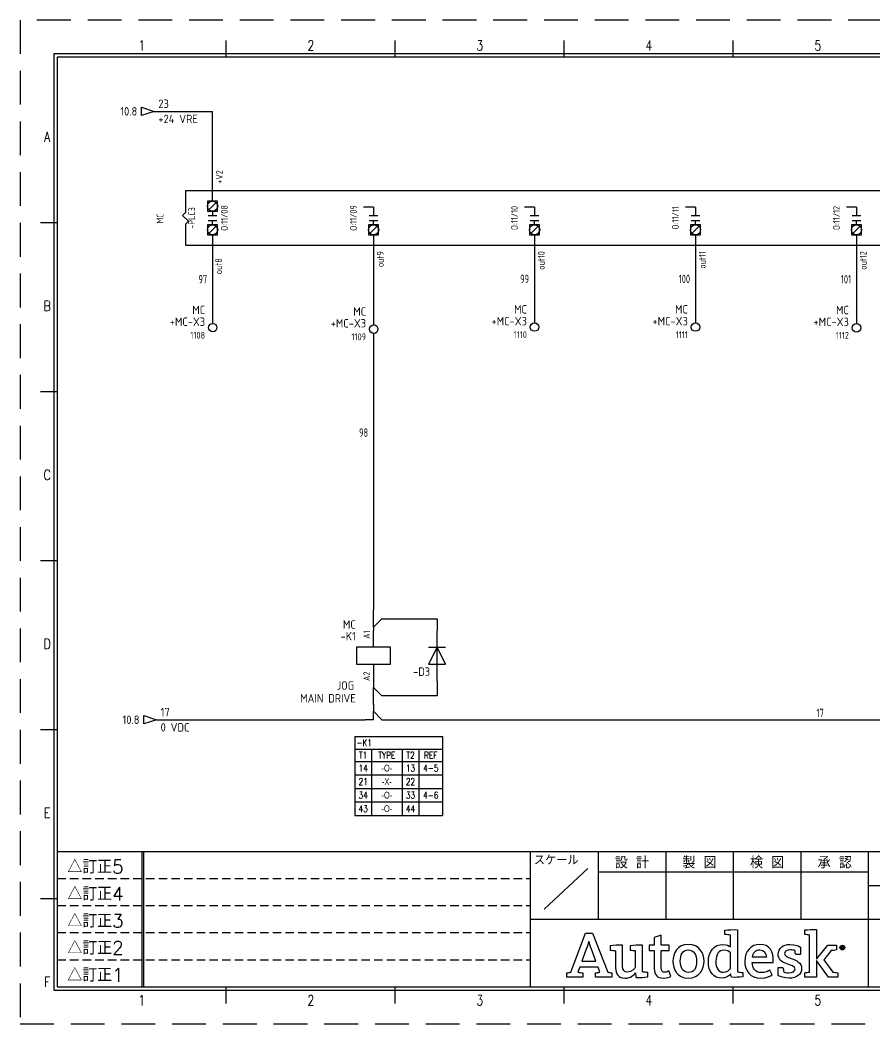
# Model space of a CAD drawing. Header units: millimetres. Extents: x 0 to 420, y 0 to 297.
# Drawn here: x 0 to 252.9, y 0 to 297 of the extents above; entities that cross this region are included whole.
import ezdxf
from ezdxf.enums import TextEntityAlignment as Align

# ---------------------------------------------------------------- set-up
doc = ezdxf.new("R2010")
doc.units = ezdxf.units.MM
doc.header["$LTSCALE"] = 10
doc.linetypes.add('DASHEDX2', pattern=[1.5, 1, -0.5])
doc.linetypes.add('HIDDEN', pattern=[0.375, 0.25, -0.125])
doc.layers.get('0').update_dxf_attribs({"linetype": 'CONTINUOUS'})
for name, color, linetype in [('BLK_0.75mm^2', 7, 'CONTINUOUS'), ('COMMENT', 4, 'CONTINUOUS'), ('DESC', 150, 'CONTINUOUS'), ('GRN_2.5mm^2', 3, 'CONTINUOUS'), ('GRY_0.5mm^2', 9, 'CONTINUOUS'), ('GRY_0.75mm^2', 9, 'CONTINUOUS'), ('HIDDEN', 7, 'HIDDEN'), ('LAYER_1', 160, 'CONTINUOUS'), ('LOC', 8, 'CONTINUOUS'), ('MISC', 7, 'CONTINUOUS'), ('SYMS', 7, 'CONTINUOUS'), ('TAGS', 150, 'CONTINUOUS'), ('TERMS', 123, 'CONTINUOUS'), ('TITLE', 4, 'CONTINUOUS'), ('VIO_1.0mm^2', 190, 'CONTINUOUS'), ('WIRENO', 72, 'CONTINUOUS'), ('WIREREF_DEST', 52, 'CONTINUOUS'), ('XREF', 7, 'CONTINUOUS'), ('ZUWAKU', 7, 'CONTINUOUS')]:
    doc.layers.add(name, color=color, linetype=linetype)
doc.styles.get("Standard").update_dxf_attribs({"font": 'romans', "width": 0.8, "bigfont": 'extfont'})
doc.styles.add('WD_IEC', font='isocp2.shx', dxfattribs={"width": 0.9, "height": 4, "bigfont": 'extfont2.shx'})

# ---------------------------------------------------------------- blocks, each defined once
blk = doc.blocks.new('JIS_tblock_a3(L)')
at = {"layer": 'HIDDEN'}
for p, q in [((-398, 32), (-258, 32)), ((-398, 24), (-258, 24)), ((-398, 16), (-258, 16)), ((-398, 8), (-258, 8))]:
    blk.add_line(p, q, dxfattribs=at)
at = {"layer": 'ZUWAKU'}
for p, q in [((-398, 40), (0, 40)), ((-398, 40), (-398, 0)), ((-373, 40), (-373, 0)), ((-372.5, 40), (-372.5, 0)), ((-258, 0), (-258, 40)), ((-238, 40), (-238, 20)), ((-218, 40), (-218, 20)), ((-198, 40), (-198, 20)), ((-178, 40), (-178, 20)), ((-158, 0), (-158, 40)), ((-241, 35), (-254, 23)), ((-238, 34), (-158, 34)), ((-158, 30), (0, 30)), ((-258, 20), (-158, 20)), ((-158, 20), (0, 20)), ((-398, 0), (0, 0))]:
    blk.add_line(p, q, dxfattribs=at)
at = {"layer": 'TITLE'}
for tag, p, height in [('REVINFO51', (-370, 34), 3), ('ORDER2', (-139, 32.5), 5), ('REVINFO41', (-370, 26), 3), ('INFO1', (-139, 22.5), 5), ('SCALE0', (-247.5, 23), 3), ('REVINFO31', (-370, 18), 3), ('REVINFO21', (-370, 10), 3), ('ORDER1', (-136, 6), 5), ('REVINFO11', (-370, 2), 3)]:
    blk.add_attdef(tag, p, '', height=height, dxfattribs=at)
for tag, p in [('REVDATEY5', (-306, 34)), ('REVDATEM5', (-298, 34)), ('REVDATED5', (-290, 34)), ('REVDESIGN5', (-260, 34)), ('SCALE1', (-251, 29)), ('REVDATEY4', (-306, 26)), ('REVDATEM4', (-298, 26)), ('REVDATED4', (-290, 26)), ('REVDESIGN4', (-260, 26)), ('REVDATEY3', (-306, 18)), ('REVDATEM3', (-298, 18)), ('REVDATED3', (-290, 18)), ('REVDESIGN3', (-260, 18)), ('REVDATEY2', (-306, 10)), ('REVDATEM2', (-298, 10)), ('REVDATED2', (-290, 10)), ('REVDESIGN2', (-260, 10)), ('REVDATEY1', (-306, 2)), ('REVDATEM1', (-298, 2)), ('REVDATED1', (-290, 2)), ('REVDESIGN1', (-260, 2))]:
    blk.add_attdef(tag, text='', height=3, dxfattribs=at).set_placement(p, align=Align.RIGHT)
for tag, height, p in [('DESIGN1', 3, (-228, 27)), ('DESIGN2', 3, (-208, 27)), ('DESIGN3', 3, (-188, 27)), ('DESIGN4', 3, (-168, 27)), ('FILENAME0', 5, (-47.8, 25)), ('PAGE0', 3, (-10.3, 8.6))]:
    blk.add_attdef(tag, text='', height=height, dxfattribs=at).set_placement(p, align=Align.MIDDLE)
at = {"layer": 'TITLE', "flags": 1}
blk.add_attdef('LPAGE0', text='', height=3, dxfattribs=at).set_placement((-11, 3), align=Align.CENTER)
for tag, p in [('TYPE0', (-398, 0)), ('ORDER3', (-398, 0)), ('ORDER4', (-398, 0)), ('ORDER5', (-398, 0)), ('ORDER6', (-398, 0)), ('ORDER7', (-398, 0)), ('ORDER8', (-398, 0)), ('ORDER9', (-398, 0)), ('ORDER10', (-398, 0)), ('ORDER11', (-398, 0)), ('ORDER12', (-398, 0)), ('ORDER13', (-398, 0)), ('ORDER14', (-398, 0)), ('ORDER15', (-398, 0)), ('ORDER16', (-398, 0)), ('ORDER17', (-398, 0)), ('ORDER18', (-398, 0)), ('ORDER19', (-398, 0)), ('ORDER20', (-398, 0)), ('ORDER21', (-398, 0)), ('ORDER22', (-398, 0)), ('ORDER23', (-398, 0)), ('SCALETYPE0', (-398, 0)), ('DATEY1', (-398, 0)), ('DATEM1', (-398, 0)), ('DATED1', (-398, 0)), ('DATEY2', (-398, 0)), ('DATEM2', (-398, 0)), ('DATED2', (-398, 0)), ('BANNAME0', (-398, 0)), ('INFO3', (-398, 0)), ('INFO4', (-398, 0)), ('INFO5', (-398, 0)), ('INFO6', (-398, 0)), ('INFO7', (-398, 0)), ('INFO8', (-398, 0)), ('INFO9', (-398, 0)), ('INFO10', (-398, 0)), ('INFO11', (-398, 0)), ('INFO12', (-398, 0)), ('INFO13', (-398, 0)), ('INFO14', (-398, 0)), ('INFO15', (-398, 0)), ('INFO16', (-398, 0)), ('INFO17', (-398, 0)), ('INFO18', (-398, 0)), ('INFO19', (-398, 0)), ('INFO20', (-398, 0)), ('INFO21', (-398, 0)), ('INFO22', (-398, 0)), ('INFO23', (-398, 0)), ('INFO24', (-398, 0)), ('DATEY3', (-398, 0)), ('DATEM3', (-398, 0)), ('DATED3', (-398, 0)), ('DATEY4', (-398, 0)), ('DATEM4', (-398, 0)), ('DATED4', (-398, 0)), ('DATEY5', (-398, 0)), ('DATEM5', (-398, 0)), ('DATED5', (-398, 0)), ('DATEY6', (-398, 0)), ('DATEM6', (-398, 0)), ('DATED6', (-398, 0)), ('REFERENCETYPE0', (-398, 0)), ('INFO2', (-397.7, 0))]:
    blk.add_attdef(tag, p, '', height=3, dxfattribs=at)
at = {"layer": 'TITLE', "width": 0.8, "flags": 1}
for tag in ['REVINFO12', 'REVINFO13', 'REVINFO22', 'REVINFO23', 'REVINFO32', 'REVINFO33', 'REVINFO42', 'REVINFO43', 'REVINFO52', 'REVINFO53', 'REVINFO61', 'REVINFO62', 'REVINFO63', 'REVINFO71', 'REVINFO72', 'REVINFO73', 'REVINFO81', 'REVINFO82', 'REVINFO83', 'REVDESIGN6', 'REVDESIGN7', 'REVDESIGN8', 'REVDATEY6', 'REVDATEM6', 'REVDATED6', 'REVDATEY7', 'REVDATEM7', 'REVDATED7', 'REVDATEY8', 'REVDATEM8', 'REVDATED8']:
    blk.add_attdef(tag, (-398, 0), '', height=3, dxfattribs=at)
at = {"layer": 'TITLE', "flags": 1}
blk.add_attdef('PAPER0', text='', height=1, dxfattribs=at).set_placement((-3, -1), align=Align.TOP_RIGHT)
at = {"layer": 'ZUWAKU'}
for s, height, p in [('スケール', 3, (-257, 36)), ('△訂正5', 4, (-395, 33.5)), ('△訂正4', 4, (-395, 25.5)), ('△訂正3', 4, (-395, 17.5)), ('△訂正2', 4, (-395, 9.5)), ('△訂正1', 4, (-395, 1.5))]:
    blk.add_text(s, height=height, dxfattribs=at).set_placement(p)
for s, p in [('設 計', (-228, 35)), ('製 図', (-208, 35)), ('検 図', (-188, 35)), ('承 認', (-168, 35))]:
    blk.add_text(s, height=3.5, dxfattribs=at).set_placement(p, align=Align.CENTER)
blk = doc.blocks.new('AI9-BLK2')
at = {"layer": 'LAYER_1', "color": 7}
blk.add_circle((0, 0), 2.03, dxfattribs=at)
blk.add_open_spline([(1.73, 0), (1.73, -1.02), (0.99, -1.75), (-0.01, -1.75), (-0.99, -1.75), (-1.73, -1.02), (-1.73, 0), (-1.73, 1.01), (-0.99, 1.75), (-0.01, 1.75), (0.99, 1.75), (1.73, 1.01), (1.73, 0)], degree=3, knots=[0, 0, 0, 0, 1, 1, 1, 2, 2, 2, 3, 3, 3, 4, 4, 4, 4], dxfattribs=at)
blk = doc.blocks.new('AI9-BLK1')
at = {"layer": 'LAYER_1', "color": 7}
for points, knots in [([(0.67, -1.05), (0.67, -1.05), (0.18, -0.36), (0.18, -0.36), (0.09, -0.24), (0.03, -0.15), (-0.06, -0.08), (0.29, -0.04), (0.5, 0.15), (0.5, 0.46), (0.5, 0.77), (0.28, 1.05), (-0.15, 1.05), (-0.15, 1.05), (-0.84, 1.05), (-0.84, 1.05), (-0.84, 1.05), (-0.84, -1.05), (-0.84, -1.05), (-0.84, -1.05), (-0.54, -1.05), (-0.54, -1.05), (-0.54, -1.05), (-0.54, -0.11), (-0.54, -0.11), (-0.37, -0.11), (-0.31, -0.16), (-0.2, -0.31), (-0.2, -0.31), (0.3, -1.05), (0.3, -1.05), (0.3, -1.05), (0.67, -1.05), (0.67, -1.05)], [0, 0, 0, 0, 1, 1, 1, 2, 2, 2, 3, 3, 3, 4, 4, 4, 5, 5, 5, 6, 6, 6, 7, 7, 7, 8, 8, 8, 9, 9, 9, 10, 10, 10, 11, 11, 11, 11]), ([(0.17, 0.46), (0.17, 0.16), (-0.08, 0.13), (-0.32, 0.13), (-0.32, 0.13), (-0.54, 0.13), (-0.54, 0.13), (-0.54, 0.13), (-0.54, 0.79), (-0.54, 0.79), (-0.54, 0.79), (-0.22, 0.79), (-0.22, 0.79), (0.06, 0.79), (0.17, 0.66), (0.17, 0.46)], [0, 0, 0, 0, 1, 1, 1, 2, 2, 2, 3, 3, 3, 4, 4, 4, 5, 5, 5, 5])]:
    blk.add_open_spline(points, degree=3, knots=knots, dxfattribs=at)
blk = doc.blocks.new('JIS_LOGO_BLOCK')
for points, knots in [([(12.07, 1.49), (12.07, 1.49), (7.57, 13.06), (7.57, 13.06), (7.57, 13.06), (5.51, 13.06), (5.51, 13.06), (5.51, 13.06), (1.1, 1.49), (1.1, 1.49), (0.75, 1.45), (0.31, 1.37), (0, 1.28), (0, 1.28), (0, 0), (0, 0), (0, 0), (4.71, 0), (4.71, 0), (4.71, 0), (4.71, 1.28), (4.71, 1.28), (4.26, 1.37), (3.73, 1.47), (3.25, 1.51), (3.25, 1.51), (3.8, 3.02), (3.8, 3.02), (3.8, 3.02), (9.18, 3.02), (9.18, 3.02), (9.18, 3.02), (9.74, 1.49), (9.74, 1.49), (9.26, 1.45), (8.84, 1.37), (8.4, 1.28), (8.4, 1.28), (8.4, 0), (8.4, 0), (8.4, 0), (13.27, 0), (13.27, 0), (13.27, 0), (13.27, 1.28), (13.27, 1.28), (12.99, 1.35), (12.34, 1.49), (12.07, 1.49)], [0, 0, 0, 0, 1, 1, 1, 2, 2, 2, 3, 3, 3, 4, 4, 4, 5, 5, 5, 6, 6, 6, 7, 7, 7, 8, 8, 8, 9, 9, 9, 10, 10, 10, 11, 11, 11, 12, 12, 12, 13, 13, 13, 14, 14, 14, 15, 15, 15, 16, 16, 16, 16]), ([(24.28, 7.91), (24.28, 7.91), (24.28, 9.49), (24.28, 9.49), (24.28, 9.49), (25.81, 9.49), (25.81, 9.49), (25.81, 9.49), (25.81, 11.77), (25.81, 11.77), (25.81, 11.77), (27.89, 12.43), (27.89, 12.43), (27.89, 12.43), (27.89, 9.49), (27.89, 9.49), (27.89, 9.49), (30.19, 9.49), (30.19, 9.49), (30.19, 9.49), (30.19, 7.91), (30.19, 7.91), (30.19, 7.91), (27.89, 7.91), (27.89, 7.91), (27.89, 7.91), (27.89, 2.86), (27.89, 2.86), (27.89, 1.92), (28.15, 1.49), (28.91, 1.49), (29.48, 1.49), (29.99, 1.77), (30.17, 1.88), (30.17, 1.88), (30.76, 0.31), (30.76, 0.31), (30.41, 0.12), (29.66, -0.24), (28.54, -0.24), (26.6, -0.24), (25.81, 0.82), (25.81, 2.53), (25.81, 2.53), (25.81, 7.91), (25.81, 7.91), (25.81, 7.91), (24.28, 7.91), (24.28, 7.91)], [0, 0, 0, 0, 1, 1, 1, 2, 2, 2, 3, 3, 3, 4, 4, 4, 5, 5, 5, 6, 6, 6, 7, 7, 7, 8, 8, 8, 9, 9, 9, 10, 10, 10, 11, 11, 11, 12, 12, 12, 13, 13, 13, 14, 14, 14, 15, 15, 15, 16, 16, 16, 16]), ([(50.45, 1.6), (50.43, 1.84), (50.42, 2.1), (50.42, 2.37), (50.42, 2.37), (50.42, 14.08), (50.42, 14.08), (49.17, 14.14), (47.76, 14.07), (46.66, 13.95), (46.66, 13.95), (46.66, 12.67), (46.66, 12.67), (47.23, 12.63), (47.87, 12.55), (48.34, 12.48), (48.34, 12.48), (48.34, 12.48), (48.34, 12.48), (48.34, 12.48), (48.34, 8.98), (48.34, 8.98), (47.99, 9.28), (47.3, 9.73), (46.05, 9.73), (43.64, 9.73), (41.83, 7.75), (41.83, 4.73), (41.83, 1.55), (43.4, -0.24), (45.73, -0.24), (47.01, -0.24), (47.87, 0.37), (48.44, 1.06), (48.46, 0.73), (48.56, 0.22), (48.64, 0), (49.8, -0.06), (50.99, 0.02), (52.01, 0.14), (52.01, 0.14), (52.01, 1.41), (52.01, 1.41), (51.51, 1.45), (50.9, 1.53), (50.45, 1.6)], [0, 0, 0, 0, 1, 1, 1, 2, 2, 2, 3, 3, 3, 4, 4, 4, 5, 5, 5, 6, 6, 6, 7, 7, 7, 8, 8, 8, 9, 9, 9, 10, 10, 10, 11, 11, 11, 12, 12, 12, 13, 13, 13, 14, 14, 14, 15, 15, 15, 15]), ([(78.65, 1.57), (78.65, 1.57), (75.95, 5.22), (75.95, 5.22), (75.95, 5.22), (78.18, 7.89), (78.18, 7.89), (78.64, 7.93), (79.3, 8), (79.69, 8.1), (79.69, 8.1), (79.69, 9.49), (79.69, 9.49), (79.69, 9.49), (77.16, 9.49), (77.16, 9.49), (77.16, 9.49), (73.79, 5.35), (73.79, 5.35), (73.79, 5.35), (73.79, 14.12), (73.79, 14.12), (72.64, 14.18), (71.38, 14.12), (70.34, 14.02), (70.34, 14.02), (70.34, 12.67), (70.34, 12.67), (70.82, 12.63), (71.33, 12.56), (71.71, 12.5), (71.71, 12.5), (71.71, 1.55), (71.71, 1.55), (71.24, 1.51), (70.76, 1.44), (70.32, 1.36), (70.32, 1.36), (70.32, 0), (70.32, 0), (70.32, 0), (73.79, 0), (73.79, 0), (73.79, 0), (73.79, 4.96), (73.79, 4.96), (73.79, 4.96), (77.34, 0), (77.34, 0), (77.34, 0), (80.14, 0), (80.14, 0), (80.14, 0), (80.14, 1.31), (80.14, 1.31), (79.61, 1.43), (79.08, 1.51), (78.65, 1.57)], [0, 0, 0, 0, 1, 1, 1, 2, 2, 2, 3, 3, 3, 4, 4, 4, 5, 5, 5, 6, 6, 6, 7, 7, 7, 8, 8, 8, 9, 9, 9, 10, 10, 10, 11, 11, 11, 12, 12, 12, 13, 13, 13, 14, 14, 14, 15, 15, 15, 16, 16, 16, 17, 17, 17, 18, 18, 18, 19, 19, 19, 19]), ([(4.4, 4.74), (4.4, 4.74), (5.71, 8.34), (5.71, 8.34), (6.1, 9.42), (6.24, 9.89), (6.45, 10.59), (6.45, 10.59), (6.49, 10.59), (6.49, 10.59), (6.71, 9.91), (6.84, 9.44), (7.24, 8.34), (7.24, 8.34), (8.54, 4.74), (8.54, 4.74), (8.54, 4.74), (4.4, 4.74), (4.4, 4.74)], [0, 0, 0, 0, 1, 1, 1, 2, 2, 2, 3, 3, 3, 4, 4, 4, 5, 5, 5, 6, 6, 6, 6]), ([(20.45, -0.02), (20.4, 0.22), (20.3, 0.88), (20.28, 1.31), (19.81, 0.69), (18.83, -0.25), (17.22, -0.25), (15.16, -0.25), (14.39, 1.08), (14.39, 2.77), (14.39, 2.77), (14.39, 7.87), (14.39, 7.87), (13.92, 7.94), (13.29, 8.02), (12.8, 8.06), (12.8, 8.06), (12.8, 9.36), (12.8, 9.36), (13.82, 9.46), (15.22, 9.53), (16.47, 9.47), (16.47, 9.47), (16.47, 3.2), (16.47, 3.2), (16.47, 2.14), (16.85, 1.53), (17.92, 1.53), (19.12, 1.53), (20.02, 2.71), (20.22, 2.96), (20.22, 2.96), (20.22, 7.89), (20.22, 7.89), (19.81, 7.94), (19.22, 8.02), (18.73, 8.06), (18.73, 8.06), (18.73, 9.36), (18.73, 9.36), (19.75, 9.49), (21.1, 9.53), (22.3, 9.49), (22.3, 9.49), (22.3, 1.59), (22.3, 1.59), (22.75, 1.51), (23.36, 1.43), (23.87, 1.39), (23.87, 1.39), (23.87, 0.12), (23.87, 0.12), (22.87, 0), (21.59, -0.08), (20.45, -0.02)], [0, 0, 0, 0, 1, 1, 1, 2, 2, 2, 3, 3, 3, 4, 4, 4, 5, 5, 5, 6, 6, 6, 7, 7, 7, 8, 8, 8, 9, 9, 9, 10, 10, 10, 11, 11, 11, 12, 12, 12, 13, 13, 13, 14, 14, 14, 15, 15, 15, 16, 16, 16, 17, 17, 17, 18, 18, 18, 18]), ([(35.92, -0.24), (32.64, -0.24), (31.33, 2.39), (31.33, 4.73), (31.33, 7.06), (32.6, 9.73), (35.88, 9.73), (39.14, 9.73), (40.57, 7.12), (40.57, 4.79), (40.57, 2.47), (39.18, -0.24), (35.92, -0.24)], [0, 0, 0, 0, 1, 1, 1, 2, 2, 2, 3, 3, 3, 4, 4, 4, 4]), ([(57.47, 1.39), (58.78, 1.39), (59.59, 1.88), (60.02, 2.14), (60.02, 2.14), (60.74, 0.71), (60.74, 0.71), (60.19, 0.37), (59.17, -0.24), (57.33, -0.24), (54.23, -0.24), (52.58, 1.88), (52.58, 4.81), (52.58, 7.71), (54.49, 9.73), (57.07, 9.73), (59.86, 9.73), (61.29, 7.71), (61, 4.43), (61, 4.43), (54.78, 4.43), (54.78, 4.43), (54.88, 2.71), (55.66, 1.39), (57.47, 1.39)], [0, 0, 0, 0, 1, 1, 1, 2, 2, 2, 3, 3, 3, 4, 4, 4, 5, 5, 5, 6, 6, 6, 7, 7, 7, 8, 8, 8, 8]), ([(66.3, 5.61), (65.23, 6.03), (64.39, 6.28), (64.39, 7.03), (64.39, 7.74), (65.1, 8.14), (66.04, 8.14), (66.57, 8.14), (67.08, 8.04), (67.47, 7.9), (67.52, 7.5), (67.57, 6.89), (67.66, 6.72), (67.66, 6.72), (69.04, 6.72), (69.04, 6.72), (69.04, 6.72), (69.04, 8.96), (69.04, 8.96), (68.66, 9.19), (67.59, 9.73), (65.96, 9.73), (63.94, 9.73), (62.47, 8.56), (62.47, 6.88), (62.47, 5.37), (63.41, 4.59), (64.85, 4.08), (66.31, 3.56), (67.46, 3.2), (67.46, 2.46), (67.46, 1.74), (66.85, 1.32), (65.63, 1.32), (65.13, 1.32), (64.51, 1.42), (64.13, 1.56), (64.07, 2.01), (63.98, 2.69), (63.88, 2.87), (63.88, 2.87), (62.51, 2.87), (62.51, 2.87), (62.51, 2.87), (62.51, 0.55), (62.51, 0.55), (62.51, 0.55), (62.51, 0.55), (62.51, 0.55), (63.11, 0.16), (64.28, -0.26), (65.76, -0.26), (68, -0.26), (69.42, 0.88), (69.42, 2.68), (69.42, 4.29), (67.84, 5.01), (66.3, 5.61)], [0, 0, 0, 0, 1, 1, 1, 2, 2, 2, 3, 3, 3, 4, 4, 4, 5, 5, 5, 6, 6, 6, 7, 7, 7, 8, 8, 8, 9, 9, 9, 10, 10, 10, 11, 11, 11, 12, 12, 12, 13, 13, 13, 14, 14, 14, 15, 15, 15, 16, 16, 16, 17, 17, 17, 18, 18, 18, 19, 19, 19, 19]), ([(35.84, 8.1), (34.15, 8.1), (33.53, 6.67), (33.53, 4.79), (33.53, 2.9), (34.25, 1.41), (35.94, 1.41), (37.65, 1.41), (38.35, 2.82), (38.35, 4.73), (38.35, 6.61), (37.55, 8.1), (35.84, 8.1)], [0, 0, 0, 0, 1, 1, 1, 2, 2, 2, 3, 3, 3, 4, 4, 4, 4]), ([(48.34, 2.61), (48.11, 2.3), (47.38, 1.49), (46.3, 1.49), (44.73, 1.49), (44.05, 2.79), (44.05, 4.75), (44.05, 6.73), (44.89, 8.04), (46.42, 8.04), (47.42, 8.04), (47.97, 7.65), (48.34, 7.32), (48.34, 7.32), (48.34, 2.61), (48.34, 2.61)], [0, 0, 0, 0, 1, 1, 1, 2, 2, 2, 3, 3, 3, 4, 4, 4, 5, 5, 5, 5]), ([(58.98, 5.92), (58.94, 7.12), (58.43, 8.14), (57.04, 8.14), (55.76, 8.14), (55.05, 7.28), (54.84, 5.92), (54.84, 5.92), (58.98, 5.92), (58.98, 5.92)], [0, 0, 0, 0, 1, 1, 1, 2, 2, 2, 3, 3, 3, 3])]:
    blk.add_open_spline(points, degree=3, knots=knots)
at = {"xscale": 0.342899999999986, "yscale": 0.342899999999986, "zscale": 0.342899999999986}
for name, p in [('AI9-BLK2', (81.46, 8.8)), ('AI9-BLK1', (81.53, 8.8))]:
    blk.add_blockref(name, p, dxfattribs=at)
blk = doc.blocks.new('PLCIO_25A5')
at = {"layer": 'SYMS'}
for p, q in [((-16, 16), (-16, 3.2)), ((678.75, 16), (-16, 16)), ((-3, 10), (-3, 4)), ((3, 10), (-3, 10)), ((-2.15, 4.85), (2.15, 9.15)), ((3, 4), (3, 10)), ((95.25, 6.5), (89.25, 6.5)), ((95.25, 6.5), (95.25, 1.5)), ((190.5, 6.5), (184.5, 6.5)), ((190.5, 6.5), (190.5, 1.5)), ((285.75, 6.5), (279.75, 6.5)), ((285.75, 6.5), (285.75, 1.5)), ((381, 6.5), (375, 6.5)), ((381, 6.5), (381, 1.5)), ((-16, 3.2), (-17.7, 1.5)), ((-17.7, 1.5), (-14.3, -1.89)), ((-3, 4), (3, 4)), ((-2.5, 1.5), (2.5, 1.5)), ((0, 4), (0, 1.5)), ((92.75, 1.5), (97.75, 1.5)), ((188, 1.5), (193, 1.5)), ((283.25, 1.5), (288.25, 1.5)), ((378.5, 1.5), (383.5, 1.5)), ((-14.3, -1.89), (-16, -3.59)), ((-16, -3.59), (-16, -16)), ((-3, -4), (-3, -10)), ((3, -4), (-3, -4)), ((-2.5, -1.5), (2.5, -1.5)), ((-2.15, -9.15), (2.15, -4.85)), ((0, -4), (0, -1.5)), ((3, -10), (3, -4)), ((92.25, -4), (92.25, -10)), ((98.25, -4), (92.25, -4)), ((92.75, -1.5), (97.75, -1.5)), ((93.1, -9.15), (97.4, -4.85)), ((95.25, -4), (95.25, -1.5)), ((98.25, -10), (98.25, -4)), ((187.5, -4), (187.5, -10)), ((193.5, -4), (187.5, -4)), ((188, -1.5), (193, -1.5)), ((188.35, -9.15), (192.65, -4.85)), ((190.5, -4), (190.5, -1.5)), ((193.5, -10), (193.5, -4)), ((282.75, -4), (282.75, -10)), ((288.75, -4), (282.75, -4)), ((283.25, -1.5), (288.25, -1.5)), ((283.6, -9.15), (287.9, -4.85)), ((285.75, -4), (285.75, -1.5)), ((288.75, -10), (288.75, -4)), ((378, -4), (378, -10)), ((384, -4), (378, -4)), ((378.5, -1.5), (383.5, -1.5)), ((378.85, -9.15), (383.15, -4.85)), ((381, -4), (381, -1.5)), ((384, -10), (384, -4)), ((-3, -10), (3, -10)), ((92.25, -10), (98.25, -10)), ((187.5, -10), (193.5, -10)), ((282.75, -10), (288.75, -10)), ((378, -10), (384, -10)), ((-16, -16), (678.75, -16))]:
    blk.add_line(p, q, dxfattribs=at)
for centre in [(0, 7), (0, -7), (95.25, -7), (190.5, -7), (285.75, -7), (381, -7)]:
    blk.add_circle(centre, 3.04, dxfattribs=at)
at = {"style": 'WD_IEC', "width": 0.8}
for tag, p in [('LOC', (-42, 0)), ('TAG_1', (-10.29, 0))]:
    blk.add_attdef(tag, text='', height=4, rotation=90, dxfattribs=at).set_placement(p, align=Align.CENTER)
at = {"layer": 'SYMS', "style": 'WD_IEC', "width": 0.9}
blk.add_attdef('TERMDESC10R', text='', height=4, rotation=90, dxfattribs=at).set_placement((4.08, 18), align=Align.TOP_LEFT)
for tag, p in [('DESCA10', (-3, 22)), ('DESCB10', (2, 22)), ('DESCC10', (7, 22)), ('DESCD10', (12, 22)), ('DESCE10', (17, 22)), ('DESCA11', (92.25, 22)), ('DESCB11', (97.25, 22)), ('DESCC11', (102.25, 22)), ('DESCD11', (107.25, 22)), ('DESCE11', (112.25, 22)), ('DESCA12', (187.5, 22)), ('DESCB12', (192.5, 22)), ('DESCC12', (197.5, 22)), ('DESCD12', (202.5, 22)), ('DESCE12', (207.5, 22)), ('DESCA13', (282.75, 22)), ('DESCB13', (287.75, 22)), ('DESCC13', (292.75, 22)), ('DESCD13', (297.75, 22)), ('DESCE13', (302.75, 22)), ('DESCA14', (378, 22)), ('DESCB14', (383, 22)), ('DESCC14', (388, 22)), ('DESCD14', (393, 22)), ('DESCE14', (398, 22)), ('DESCA15', (473.25, 22)), ('DESCB15', (478.25, 22)), ('DESCC15', (483.25, 22)), ('DESCD15', (488.25, 22)), ('DESCE15', (493.25, 22)), ('DESCA16', (568.5, 22)), ('DESCB16', (573.5, 22)), ('DESCC16', (578.5, 22)), ('DESCD16', (583.5, 22)), ('DESCE16', (588.5, 22)), ('DESCA17', (663.75, 22)), ('DESCB17', (668.75, 22)), ('DESCC17', (673.75, 22)), ('DESCD17', (678.75, 22)), ('DESCE17', (683.75, 22))]:
    blk.add_attdef(tag, p, '', height=4, rotation=90, dxfattribs=at)
for tag, p in [('TERM10R', (-6, 8.5)), ('TERM10L', (-6, -8.5)), ('TERM11', (89.25, -10)), ('TERM12', (184.5, -10)), ('TERM13', (279.75, -10)), ('TERM14', (375, -10)), ('TERM15', (470.25, -10)), ('TERM16', (565.5, -10)), ('TERM17', (660.75, -10))]:
    blk.add_attdef(tag, text='', height=4, rotation=90, dxfattribs=at).set_placement(p, align=Align.CENTER)
at = {"layer": 'SYMS', "style": 'WD_IEC', "width": 0.9, "flags": 1}
for tag, p in [('X2TERM10R', (0, 10)), ('X8TERM10L', (0, -10)), ('X8TERM11L', (95.25, -10)), ('X8TERM12L', (190.5, -10)), ('X8TERM13L', (285.75, -10)), ('X8TERM14L', (381, -10)), ('X8TERM15L', (476.25, -10)), ('X8TERM16L', (571.5, -10)), ('X8TERM17L', (666.75, -10))]:
    blk.add_attdef(tag, text='', height=0.64, rotation=90, dxfattribs=at).set_placement(p, align=Align.RIGHT)
at = {"layer": 'SYMS', "style": 'WD_IEC', "width": 0.8}
blk.add_attdef('TAGA10', text='', height=4, rotation=90, dxfattribs=at).set_placement((5, 0), align=Align.TOP_CENTER)
for tag, p in [('TAGA11', (90.25, 0)), ('TAGA12', (185.5, 0)), ('TAGA13', (280.75, 0)), ('TAGA14', (376, 0)), ('TAGA15', (471.25, 0)), ('TAGA16', (566.5, 0)), ('TAGA17', (661.75, 0))]:
    blk.add_attdef(tag, text='', height=4, rotation=90, dxfattribs=at).set_placement(p, align=Align.MIDDLE_CENTER)
at = {"layer": 'SYMS', "style": 'WD_IEC', "width": 0.9}
for tag, p in [('TERMDESC12', (192.5, -11.5)), ('TERMDESC13', (287.75, -11.5)), ('TERMDESC14', (383, -11.5)), ('TERMDESC15', (478.25, -11.5)), ('TERMDESC16', (573.5, -11.5)), ('TERMDESC17', (668.75, -11.5)), ('TERMDESC11', (97.25, -11.5)), ('TERMDESC10L', (2, -18))]:
    blk.add_attdef(tag, text='', height=4, rotation=90, dxfattribs=at).set_placement(p, align=Align.TOP_RIGHT)
blk = doc.blocks.new('VDI1')
for p, q in [((0, 7.5), (0, -7.5)), ((0, -2.5), (-2.5, 2.5)), ((-2.5, 2.5), (2.5, 2.5)), ((2.5, 2.5), (0, -2.5)), ((-2.5, -2.5), (2.5, -2.5))]:
    blk.add_line(p, q)
at = {"style": 'WD_IEC'}
for tag, p in [('INST', (-5.5, 10.25)), ('LOC', (-5.5, 6.75)), ('TAG1', (-5.5, 3.25)), ('DESC1', (-5.5, -6.35)), ('DESC2', (-5.5, -9.85)), ('DESC3', (-5.5, -13.35))]:
    blk.add_attdef(tag, text='', height=2.5, dxfattribs=at).set_placement(p, align=Align.RIGHT)
blk.add_attdef('TERM01', text='', height=2, rotation=90, dxfattribs=at).set_placement((-1, 7.5), align=Align.RIGHT)
at = {"style": 'WD_IEC', "flags": 1}
for tag, p, height in [('X2TERM01', (0, 7.5), 0.32), ('ASSYCODE', (1, -4), 1), ('FAMILY', (1, -5.5), 1), ('X8TERM02', (0, -7.5), 0.32), ('CATDESC', (1, -7), 1)]:
    blk.add_attdef(tag, p, '', height=height, dxfattribs=at)
at = {"style": 'WD_IEC', "flags": 9}
for tag, p in [('MFG', (-5.5, -0.25)), ('CAT', (-5.5, -2.75))]:
    blk.add_attdef(tag, text='', height=1.5, dxfattribs=at).set_placement(p, align=Align.RIGHT)
at = {"style": 'WD_IEC'}
blk.add_attdef('TERM02', (-1, -7.5), '', height=2, rotation=90, dxfattribs=at)
blk = doc.blocks.new('HA1D3')
blk.add_lwpolyline([(0, 0), (-3.75, -1.25), (-3.75, 1.25)], close=True)
at = {"style": 'WD_IEC'}
for tag, p, height, flags in [('WIRENO', (1.25, 1), 2.5, 8), ('X1TERM01', (0, 0), 0.32, 1)]:
    blk.add_attdef(tag, p, '', height=height, dxfattribs=dict(at, flags=flags))
blk.add_attdef('XREF', text='', height=2.5, dxfattribs=at).set_placement((-5, 0), align=Align.MIDDLE_RIGHT)
at = {"style": 'WD_IEC', "flags": 1}
blk.add_attdef('SIGCODE', text='', height=1, dxfattribs=at).set_placement((-2.5, 1.8), align=Align.RIGHT)
at = {"style": 'WD_IEC'}
blk.add_attdef('DESC1', text='', height=2.5, dxfattribs=at).set_placement((1.25, -1), align=Align.TOP_LEFT)
blk = doc.blocks.new('VCR1')
for p, q in [((0, 2.5), (0, 7.5)), ((0, -2.5), (0, -7.5))]:
    blk.add_line(p, q)
blk.add_lwpolyline([(-5, 2.5), (-5, -2.5), (5, -2.5), (5, 2.5)], close=True)
at = {"style": 'WD_IEC'}
for tag, p in [('INST', (-5.25, 11.5)), ('LOC', (-5.25, 8)), ('TAG1', (-5.25, 4.5)), ('DESC1', (-5.25, -6.85)), ('DESC2', (-5.25, -10.35)), ('DESC3', (-5.25, -13.85))]:
    blk.add_attdef(tag, text='', height=2.5, dxfattribs=at).set_placement(p, align=Align.RIGHT)
blk.add_attdef('TERM01', text='', height=2, rotation=90, dxfattribs=at).set_placement((-1, 7.5), align=Align.RIGHT)
at = {"style": 'WD_IEC', "flags": 1}
for tag, p, height in [('X2TERM01', (0, 7.5), 0.32), ('X4LINK', (-5, 0), 0.32), ('X1LINK', (5, 0), 0.32), ('ASSYCODE', (1, -4), 1), ('FAMILY', (1, -5.5), 1), ('X8TERM02', (0, -7.5), 0.32), ('CATDESC', (1, -7), 1)]:
    blk.add_attdef(tag, p, '', height=height, dxfattribs=at)
at = {"style": 'WD_IEC', "flags": 9}
for tag, p in [('MFG', (-6, 1)), ('CAT', (-6, -1.5))]:
    blk.add_attdef(tag, text='', height=1.5, dxfattribs=at).set_placement(p, align=Align.RIGHT)
at = {"style": 'WD_IEC'}
blk.add_attdef('TERM02', (-1, -7.5), '', height=2, rotation=90, dxfattribs=at)
at = {"lineweight": 9, "style": 'WD_IEC'}
for tag, p in [('NO', (-5.5, -16.5)), ('NC', (-5.5, -20))]:
    blk.add_attdef(tag, text='', height=2.5, dxfattribs=at).set_placement(p, align=Align.TOP_RIGHT)
for tag, p in [('XREFNO', (-4, -16.5)), ('XREFNC', (-4, -20))]:
    blk.add_attdef(tag, text='', height=2.5, dxfattribs=at).set_placement(p, align=Align.TOP_LEFT)
blk = doc.blocks.new('WD_WNH')
at = {"linetype": 'Continuous', "style": 'WD_IEC', "width": 0.8}
blk.add_attdef('WIRENO', text='', height=2.5, dxfattribs=at).set_placement((0, 0.75), align=Align.CENTER)
at = {"style": 'WD_IEC', "flags": 1}
for tag, p in [('W08USER', (0, 0.375)), ('W04USER', (0, 0.875)), ('W05USER', (0, 0.75)), ('W09USER', (0, 0.25)), ('W03USER', (0, 1)), ('W06USER', (0, 0.625)), ('W07USER', (0, 0.5)), ('W02USER', (0, 1.125)), ('W01USER', (0, 1.25)), ('W10USER', (0, 0.125))]:
    blk.add_attdef(tag, text='', height=0.08, dxfattribs=at).set_placement(p, align=Align.CENTER)
blk = doc.blocks.new('WD_WNV')
at = {"linetype": 'Continuous', "style": 'WD_IEC', "width": 0.8}
blk.add_attdef('WIRENO', text='', height=2.5, dxfattribs=at).set_placement((-1.6, 0), align=Align.MIDDLE_RIGHT)
at = {"style": 'WD_IEC', "flags": 1}
for tag, p in [('W08USER', (-1, 0.375)), ('W04USER', (-1, 0.875)), ('W05USER', (-1, 0.75)), ('W09USER', (-1, 0.25)), ('W03USER', (-1, 1)), ('W06USER', (-1, 0.625)), ('W07USER', (-1, 0.5)), ('W02USER', (-1, 1.125)), ('W01USER', (-1, 1.25)), ('W10USER', (-1, 0.125))]:
    blk.add_attdef(tag, text='', height=0.08, dxfattribs=at).set_placement(p, align=Align.CENTER)
blk = doc.blocks.new('JIS_border_a3(L)')
at = {"layer": 'ZUWAKU', "color": 5, "linetype": 'DASHEDX2'}
for p, q in [((420, 297), (0, 297)), ((0, 297), (0, 0)), ((0, 0), (420, 0))]:
    blk.add_line(p, q, dxfattribs=at)
at = {"layer": 'ZUWAKU'}
for p, q in [((61, 286), (61, 291)), ((111, 286), (111, 291)), ((161, 286), (161, 291)), ((211, 286), (211, 291)), ((11, 237), (6, 237)), ((11, 187), (6, 187)), ((11, 137), (6, 137)), ((11, 87), (6, 87)), ((11, 37), (6, 37)), ((61, 6), (61, 11)), ((111, 6), (111, 11)), ((161, 6), (161, 11)), ((211, 6), (211, 11))]:
    blk.add_line(p, q, dxfattribs=at)
at = {"layer": 'ZUWAKU', "color": 5}
for p, q in [((10, 287), (10, 10)), ((410, 287), (10, 287)), ((11, 286), (11, 11)), ((409, 286), (11, 286)), ((10, 10), (410, 10)), ((11, 11), (409, 11))]:
    blk.add_line(p, q, dxfattribs=at)
at = {"layer": 'COMMENT', "width": 0.8}
for s, p in [('1', (36, 289.5)), ('2', (86, 289.5)), ('3', (136, 289.5)), ('4', (186, 289.5)), ('5', (236, 289.5)), ('A', (8, 262.43)), ('B', (8, 212.43)), ('C', (8, 162.43)), ('D', (8, 112.43)), ('E', (8, 62.43)), ('F', (8, 12.43)), ('1', (36, 7)), ('2', (86, 7)), ('3', (136, 7)), ('4', (186, 7)), ('5', (236, 7))]:
    blk.add_text(s, height=3, dxfattribs=at).set_placement(p, align=Align.MIDDLE)
blk = doc.blocks.new('*T15')
at = {"layer": 'MISC', "color": 0, "lineweight": -2}
for p, q in [((0, 0), (5, 0)), ((0, 0), (0, -3.67)), ((5, 0), (14, 0)), ((14, 0), (19, 0)), ((19, 0), (26, 0)), ((26, 0), (26, -3.67)), ((0, -3.67), (5, -3.67)), ((0, -3.67), (0, -7.33)), ((5, -3.67), (14, -3.67)), ((5, -3.67), (5, -7.33)), ((14, -3.67), (19, -3.67)), ((14, -3.67), (14, -7.33)), ((19, -3.67), (26, -3.67)), ((19, -3.67), (19, -7.33)), ((26, -3.67), (26, -7.33)), ((0, -7.33), (5, -7.33)), ((0, -7.33), (0, -11.33)), ((5, -7.33), (14, -7.33)), ((5, -7.33), (5, -11.33)), ((14, -7.33), (19, -7.33)), ((14, -7.33), (14, -11.33)), ((19, -7.33), (26, -7.33)), ((19, -7.33), (19, -11.33)), ((26, -7.33), (26, -11.33)), ((0, -11.33), (5, -11.33)), ((0, -11.33), (0, -15.33)), ((5, -11.33), (14, -11.33)), ((5, -11.33), (5, -15.33)), ((14, -11.33), (19, -11.33)), ((14, -11.33), (14, -15.33)), ((19, -11.33), (26, -11.33)), ((19, -11.33), (19, -15.33)), ((26, -11.33), (26, -15.33)), ((0, -15.33), (5, -15.33)), ((0, -15.33), (0, -19.33)), ((5, -15.33), (14, -15.33)), ((5, -15.33), (5, -19.33)), ((14, -15.33), (19, -15.33)), ((14, -15.33), (14, -19.33)), ((19, -15.33), (26, -15.33)), ((19, -15.33), (19, -19.33)), ((26, -15.33), (26, -19.33)), ((0, -19.33), (5, -19.33)), ((0, -19.33), (0, -23.33)), ((5, -19.33), (14, -19.33)), ((5, -19.33), (5, -23.33)), ((14, -19.33), (19, -19.33)), ((14, -19.33), (14, -23.33)), ((19, -19.33), (26, -19.33)), ((19, -19.33), (19, -23.33)), ((26, -19.33), (26, -23.33)), ((0, -23.33), (5, -23.33)), ((5, -23.33), (14, -23.33)), ((14, -23.33), (19, -23.33)), ((19, -23.33), (26, -23.33))]:
    blk.add_line(p, q, dxfattribs=at)
at = {"layer": 'MISC', "color": 0, "char_height": 2}
for s, insert, width, attachment_point in [('-K1', (0.5, -1.83), 25, 4), ('T1', (2.5, -5.5), 4, 5), ('TYPE', (9.5, -5.5), 8, 5), ('T2', (16.5, -5.5), 4, 5), ('REF', (22.5, -5.5), 6, 5), ('14', (2.5, -9.33), 4, 5), ('{\\Facaderef.shx|c0;-O-}', (9.5, -9.33), 8, 5), ('13', (16.5, -9.33), 4, 5), ('4-5', (22.5, -9.33), 6, 5), ('21', (2.5, -13.33), 4, 5), ('{\\Facaderef.shx|c0;-X-}', (9.5, -13.33), 8, 5), ('22', (16.5, -13.33), 4, 5), ('34', (2.5, -17.33), 4, 5), ('{\\Facaderef.shx|c0;-O-}', (9.5, -17.33), 8, 5), ('33', (16.5, -17.33), 4, 5), ('4-6', (22.5, -17.33), 6, 5), ('43', (2.5, -21.33), 4, 5), ('{\\Facaderef.shx|c0;-O-}', (9.5, -21.33), 8, 5), ('44', (16.5, -21.33), 4, 5)]:
    blk.add_mtext(s, dxfattribs=dict(at, insert=insert, width=width, attachment_point=attachment_point))
blk = doc.blocks.new('VT0002')
blk.add_circle((0, 0), 1.25)
at = {"style": 'WD_IEC'}
for tag, p in [('INST', (-2.25, 7.5)), ('LOC', (-2.25, 4))]:
    blk.add_attdef(tag, text='', height=2.5, dxfattribs=at).set_placement(p, align=Align.RIGHT)
at = {"style": 'WD_IEC', "flags": 1}
for tag, p, height in [('ASSYCODE', (2.75, 10.75), 1), ('CATDESC', (2.75, 9.25), 1), ('MFG', (2.75, 7.25), 1.5), ('CAT', (2.75, 4.75), 1.5), ('X4TERM01', (-1.25, 0), 0.32), ('X4PIN01', (-1.25, 1), 0.4), ('X4TERMDESC01', (-1.25, 0.5), 0.4), ('X2TERM01', (0, 1.25), 0.32), ('X2PIN01', (0, 2.25), 0.4), ('X2TERMDESC01', (0, 1.75), 0.4), ('X8PIN01', (0, -0.25), 0.4), ('X1TERM01', (1.25, 0), 0.32), ('X1PIN01', (1.25, 1), 0.4), ('X1TERMDESC01', (1.25, 0.5), 0.4), ('X8TERM01', (0, -1.25), 0.32), ('X8TERMDESC01', (0, -0.75), 0.4), ('STRIPSEQ', (0, -3), 0.4), ('LINKTERM', (0, -2), 0.4)]:
    blk.add_attdef(tag, p, '', height=height, dxfattribs=at)
at = {"style": 'WD_IEC', "flags": 8}
for tag, height, p in [('TAGSTRIP', 2.5, (-2.25, 0.5)), ('TERM01', 2, (-2.25, -3.25))]:
    blk.add_attdef(tag, text='', height=height, dxfattribs=at).set_placement(p, align=Align.RIGHT)
blk = doc.blocks.new('HT0_124')
at = {"layer": 'GRN_2.5mm^2'}
for p, q in [((0, 0), (-2.5, 0)), ((0, 0), (0, 2.5)), ((0, 2.5), (2.5, 0))]:
    blk.add_line(p, q, dxfattribs=at)
at = {"layer": 'GRN_2.5mm^2', "style": 'WD_IEC', "flags": 1}
for tag, p in [('X4TERM01', (-2.5, 0)), ('X2TERM01', (0, 2.5)), ('WDWSEQ', (1.6, 1.48)), ('X1TERM01', (2.5, 0))]:
    blk.add_attdef(tag, p, '', height=0.4, dxfattribs=at)
blk = doc.blocks.new('HT0_281')
at = {"layer": 'GRY_0.75mm^2'}
for p in [(0, -2.5), (2.5, 0)]:
    blk.add_line(p, (0, 2.5), dxfattribs=at)
at = {"layer": 'GRY_0.75mm^2', "style": 'WD_IEC', "flags": 1}
for tag, p in [('X2TERM01', (0, 2.5)), ('WDWSEQ', (1.92, 1.22)), ('X1TERM01', (2.5, 0)), ('X8TERM01', (0, -2.5))]:
    blk.add_attdef(tag, p, '', height=0.4, dxfattribs=at)
blk = doc.blocks.new('HT0_821')
at = {"layer": 'GRY_0.75mm^2'}
for p, q in [((0, -2.5), (0, 2.5)), ((2.5, 0), (0, -2.5))]:
    blk.add_line(p, q, dxfattribs=at)
at = {"layer": 'GRY_0.75mm^2', "style": 'WD_IEC', "flags": 1}
for tag, p in [('X2TERM01', (0, 2.5)), ('WDWSEQ', (1.92, 1.22)), ('X1TERM01', (2.5, 0)), ('X8TERM01', (0, -2.5))]:
    blk.add_attdef(tag, p, '', height=0.4, dxfattribs=at)

msp = doc.modelspace()

# ---------------------------------------------------------------- linework, layer by layer
at = {"layer": 'BLK_0.75mm^2'}
for p, q in [((107.06, 119.9), (123.34, 119.9)), ((123.34, 119.9), (123.34, 116.44)), ((123.34, 101.44), (123.34, 97.04)), ((123.34, 97.04), (107.06, 97.04))]:
    msp.add_line(p, q, dxfattribs=at)
at = {"layer": 'GRN_2.5mm^2'}
for p, q in [((104.56, 101.44), (104.56, 99.54)), ((104.56, 94.54), (104.56, 92.5)), ((40.32, 90), (102.06, 90)), ((107.06, 90), (377.88, 90))]:
    msp.add_line(p, q, dxfattribs=at)
at = {"layer": 'GRY_0.5mm^2'}
for p, q in [((56.94, 233.42), (56.94, 207.25)), ((152.19, 233.42), (152.19, 207.42)), ((199.81, 233.42), (199.81, 207.42)), ((247.44, 233.42), (247.44, 207.21))]:
    msp.add_line(p, q, dxfattribs=at)
at = {"layer": 'GRY_0.75mm^2'}
for p, q in [((104.56, 233.44), (104.56, 206.79)), ((104.56, 204.29), (104.56, 122.4)), ((104.56, 117.4), (104.56, 116.44))]:
    msp.add_line(p, q, dxfattribs=at)
at = {"layer": 'VIO_1.0mm^2'}
for p in [(39.66, 270), (56.94, 243.44)]:
    msp.add_line(p, (56.94, 270), dxfattribs=at)

# ---------------------------------------------------------------- block references
for name, p in [('JIS_border_a3(L)', (0, 0)), ('*T15', (99, 85)), ('JIS_tblock_a3(L)', (409, 11)), ('JIS_LOGO_BLOCK', (161.79, 13.79))]:
    msp.add_blockref(name, p)
at = {"layer": 'GRN_2.5mm^2'}
for name, p in [('HT0_281', (104.56, 97.04)), ('HT0_124', (104.56, 90))]:
    msp.add_blockref(name, p, dxfattribs=at)
at = {"layer": 'GRY_0.75mm^2'}
msp.add_blockref('HT0_821', (104.56, 119.9), dxfattribs=at)
at = {"layer": 'SYMS'}
ref = msp.add_blockref('HA1D3', (39.66, 270), dxfattribs=at)
ref.add_attrib('WIRENO', '23', (40.91, 271), dxfattribs={"layer": 'WIREREF_DEST', "height": 2.5, "style": 'WD_IEC', "flags": 8})
ref.add_attrib('DESC1', '+24 VRE', dxfattribs={"layer": 'DESC', "height": 2.5, "style": 'WD_IEC'}).set_placement((40.91, 269), align=Align.TOP_LEFT)
ref.add_attrib('XREF', '10.8', dxfattribs={"layer": 'XREF', "height": 2.5, "style": 'WD_IEC'}).set_placement((34.66, 270), align=Align.MIDDLE_RIGHT)
ref = msp.add_blockref('PLCIO_25A5', (56.94, 238.44), dxfattribs=dict(at, xscale=0.5, yscale=0.5, zscale=0.5))
ref.add_attrib('TAGA10', 'O:11/08', dxfattribs={"layer": 'TAGS', "height": 2, "rotation": 90, "style": 'WD_IEC', "width": 0.9}).set_placement((59.44, 238.44), align=Align.TOP_CENTER)
ref.add_attrib('TERMDESC10L', '+V2', dxfattribs={"layer": 'TERMS', "height": 2, "rotation": 90, "style": 'WD_IEC', "width": 0.9}).set_placement((57.94, 252.56), align=Align.TOP_RIGHT)
ref.add_attrib('TERMDESC10R', 'out8', dxfattribs={"layer": 'TERMS', "height": 2, "rotation": 90, "style": 'WD_IEC', "width": 0.9}).set_placement((57.73, 221.81), align=Align.TOP_LEFT)
ref.add_attrib('TAGA11', 'O:11/09', dxfattribs={"layer": 'TAGS', "height": 2, "rotation": 90, "style": 'WD_IEC', "width": 0.9}).set_placement((98.62, 238.44), align=Align.MIDDLE_CENTER)
ref.add_attrib('TERMDESC11', 'out9', dxfattribs={"layer": 'TERMS', "height": 2, "rotation": 90, "style": 'WD_IEC', "width": 0.9}).set_placement((105.56, 228.62), align=Align.TOP_RIGHT)
ref.add_attrib('TAGA12', 'O:11/10', dxfattribs={"layer": 'TAGS', "height": 2, "rotation": 90, "style": 'WD_IEC', "width": 0.9}).set_placement((146.25, 238.44), align=Align.MIDDLE_CENTER)
ref.add_attrib('TERMDESC12', 'out10', dxfattribs={"layer": 'TERMS', "height": 2, "rotation": 90, "style": 'WD_IEC', "width": 0.9}).set_placement((153.19, 228.62), align=Align.TOP_RIGHT)
ref.add_attrib('TAGA13', 'O:11/11', dxfattribs={"layer": 'TAGS', "height": 2, "rotation": 90, "style": 'WD_IEC', "width": 0.9}).set_placement((193.88, 238.44), align=Align.MIDDLE_CENTER)
ref.add_attrib('TERMDESC13', 'out11', dxfattribs={"layer": 'TERMS', "height": 2, "rotation": 90, "style": 'WD_IEC', "width": 0.9}).set_placement((200.81, 228.62), align=Align.TOP_RIGHT)
ref.add_attrib('TAGA14', 'O:11/12', dxfattribs={"layer": 'TAGS', "height": 2, "rotation": 90, "style": 'WD_IEC', "width": 0.9}).set_placement((241.5, 238.44), align=Align.MIDDLE_CENTER)
ref.add_attrib('TERMDESC14', 'out12', dxfattribs={"layer": 'TERMS', "height": 2, "rotation": 90, "style": 'WD_IEC', "width": 0.9}).set_placement((248.44, 228.62), align=Align.TOP_RIGHT)
ref.add_attrib('LOC', 'MC', dxfattribs={"layer": 'LOC', "height": 2, "rotation": 90, "style": 'WD_IEC', "width": 0.9}).set_placement((42.43, 238.29), align=Align.CENTER)
ref.add_attrib('TAG_1', '-PLC3', dxfattribs={"layer": 'TAGS', "height": 2, "rotation": 90, "style": 'WD_IEC', "width": 0.9}).set_placement((51.79, 238.44), align=Align.CENTER)
ref = msp.add_blockref('VT0002', (57, 206), dxfattribs=at)
ref.add_attrib('TAGSTRIP', '+MC-X3', dxfattribs={"layer": 'TAGS', "height": 2.5, "style": 'WD_IEC', "flags": 8}).set_placement((54.75, 206.5), align=Align.RIGHT)
ref.add_attrib('LOC', 'MC', dxfattribs={"layer": 'LOC', "height": 2.5, "style": 'WD_IEC'}).set_placement((54.75, 210), align=Align.RIGHT)
ref.add_attrib('TERM01', '1108', dxfattribs={"layer": 'TERMS', "height": 2, "style": 'WD_IEC', "flags": 8}).set_placement((54.75, 202.75), align=Align.RIGHT)
ref = msp.add_blockref('VT0002', (104.62, 205.54), dxfattribs=at)
ref.add_attrib('TAGSTRIP', '+MC-X3', dxfattribs={"layer": 'TAGS', "height": 2.5, "style": 'WD_IEC', "flags": 8}).set_placement((102.37, 206.04), align=Align.RIGHT)
ref.add_attrib('LOC', 'MC', dxfattribs={"layer": 'LOC', "height": 2.5, "style": 'WD_IEC'}).set_placement((102.37, 209.54), align=Align.RIGHT)
ref.add_attrib('TERM01', '1109', dxfattribs={"layer": 'TERMS', "height": 2, "style": 'WD_IEC', "flags": 8}).set_placement((102.37, 202.29), align=Align.RIGHT)
ref = msp.add_blockref('VT0002', (152.19, 206.17), dxfattribs=at)
ref.add_attrib('TAGSTRIP', '+MC-X3', dxfattribs={"layer": 'TAGS', "height": 2.5, "style": 'WD_IEC', "flags": 8}).set_placement((149.94, 206.67), align=Align.RIGHT)
ref.add_attrib('LOC', 'MC', dxfattribs={"layer": 'LOC', "height": 2.5, "style": 'WD_IEC'}).set_placement((149.94, 210.17), align=Align.RIGHT)
ref.add_attrib('TERM01', '1110', dxfattribs={"layer": 'TERMS', "height": 2, "style": 'WD_IEC', "flags": 8}).set_placement((149.94, 202.92), align=Align.RIGHT)
ref = msp.add_blockref('VT0002', (199.81, 206.17), dxfattribs=at)
ref.add_attrib('TAGSTRIP', '+MC-X3', dxfattribs={"layer": 'TAGS', "height": 2.5, "style": 'WD_IEC', "flags": 8}).set_placement((197.56, 206.67), align=Align.RIGHT)
ref.add_attrib('LOC', 'MC', dxfattribs={"layer": 'LOC', "height": 2.5, "style": 'WD_IEC'}).set_placement((197.56, 210.17), align=Align.RIGHT)
ref.add_attrib('TERM01', '1111', dxfattribs={"layer": 'TERMS', "height": 2, "style": 'WD_IEC', "flags": 8}).set_placement((197.56, 202.92), align=Align.RIGHT)
ref = msp.add_blockref('VT0002', (247.44, 205.96), dxfattribs=at)
ref.add_attrib('TAGSTRIP', '+MC-X3', dxfattribs={"layer": 'TAGS', "height": 2.5, "style": 'WD_IEC', "flags": 8}).set_placement((245.19, 206.46), align=Align.RIGHT)
ref.add_attrib('LOC', 'MC', dxfattribs={"layer": 'LOC', "height": 2.5, "style": 'WD_IEC'}).set_placement((245.19, 209.96), align=Align.RIGHT)
ref.add_attrib('TERM01', '1112', dxfattribs={"layer": 'TERMS', "height": 2, "style": 'WD_IEC', "flags": 8}).set_placement((245.19, 202.71), align=Align.RIGHT)
ref = msp.add_blockref('VCR1', (104.56, 108.94), dxfattribs=at)
ref.add_attrib('TAG1', '-K1', dxfattribs={"layer": 'TAGS', "height": 2.5, "style": 'WD_IEC'}).set_placement((99.31, 113.44), align=Align.RIGHT)
ref.add_attrib('LOC', 'MC', dxfattribs={"layer": 'LOC', "height": 2.5, "style": 'WD_IEC'}).set_placement((99.31, 116.94), align=Align.RIGHT)
ref.add_attrib('DESC1', 'JOG', dxfattribs={"layer": 'DESC', "height": 2.5, "style": 'WD_IEC'}).set_placement((98.83, 98.87), align=Align.RIGHT)
ref.add_attrib('DESC3', 'MAIN DRIVE', dxfattribs={"layer": 'DESC', "height": 2.5, "style": 'WD_IEC'}).set_placement((99.31, 95.09), align=Align.RIGHT)
ref.add_attrib('TERM01', 'A1', dxfattribs={"layer": 'TERMS', "height": 2, "rotation": 90, "style": 'WD_IEC'}).set_placement((103.56, 116.44), align=Align.RIGHT)
ref.add_attrib('TERM02', 'A2', (103.56, 101.44), dxfattribs={"layer": 'TERMS', "height": 2, "rotation": 90, "style": 'WD_IEC'})
ref = msp.add_blockref('VDI1', (123.34, 108.94), dxfattribs=dict(at, xscale=-1, rotation=180))
ref.add_attrib('TAG1', '-D3', dxfattribs={"layer": 'TAGS', "height": 2.5, "style": 'WD_IEC'}).set_placement((121.3, 102.98), align=Align.RIGHT)
ref = msp.add_blockref('HA1D3', (40.32, 90), dxfattribs=at)
ref.add_attrib('WIRENO', '17', (41.57, 91), dxfattribs={"layer": 'WIREREF_DEST', "height": 2.5, "style": 'WD_IEC', "flags": 8})
ref.add_attrib('DESC1', '0 VDC', dxfattribs={"layer": 'DESC', "height": 2.5, "style": 'WD_IEC'}).set_placement((41.57, 89), align=Align.TOP_LEFT)
ref.add_attrib('XREF', '10.8', dxfattribs={"layer": 'XREF', "height": 2.5, "style": 'WD_IEC'}).set_placement((35.32, 90), align=Align.MIDDLE_RIGHT)
at = {"layer": 'WIRENO'}
ref = msp.add_blockref('WD_WNV', (56.94, 220.33), dxfattribs=at)
ref.add_attrib('WIRENO', '97', dxfattribs={"linetype": 'Continuous', "height": 2.5, "style": 'WD_IEC', "width": 0.8}).set_placement((55.34, 220.33), align=Align.MIDDLE_RIGHT)
ref = msp.add_blockref('WD_WNV', (152.19, 220.42), dxfattribs=at)
ref.add_attrib('WIRENO', '99', dxfattribs={"linetype": 'Continuous', "height": 2.5, "style": 'WD_IEC', "width": 0.8}).set_placement((150.59, 220.42), align=Align.MIDDLE_RIGHT)
ref = msp.add_blockref('WD_WNV', (199.81, 220.42), dxfattribs=at)
ref.add_attrib('WIRENO', '100', dxfattribs={"linetype": 'Continuous', "height": 2.5, "style": 'WD_IEC', "width": 0.8}).set_placement((198.21, 220.42), align=Align.MIDDLE_RIGHT)
ref = msp.add_blockref('WD_WNV', (247.44, 220.31), dxfattribs=at)
ref.add_attrib('WIRENO', '101', dxfattribs={"linetype": 'Continuous', "height": 2.5, "style": 'WD_IEC', "width": 0.8}).set_placement((245.84, 220.31), align=Align.MIDDLE_RIGHT)
ref = msp.add_blockref('WD_WNV', (104.56, 174.94), dxfattribs=at)
ref.add_attrib('WIRENO', '98', dxfattribs={"linetype": 'Continuous', "height": 2.5, "style": 'WD_IEC', "width": 0.8}).set_placement((102.96, 174.94), align=Align.MIDDLE_RIGHT)
ref = msp.add_blockref('WD_WNH', (236.69, 90), dxfattribs=at)
ref.add_attrib('WIRENO', '17', dxfattribs={"linetype": 'Continuous', "height": 2.5, "style": 'WD_IEC', "width": 0.8}).set_placement((236.69, 90.75), align=Align.CENTER)

doc.saveas('drawing.dxf')
